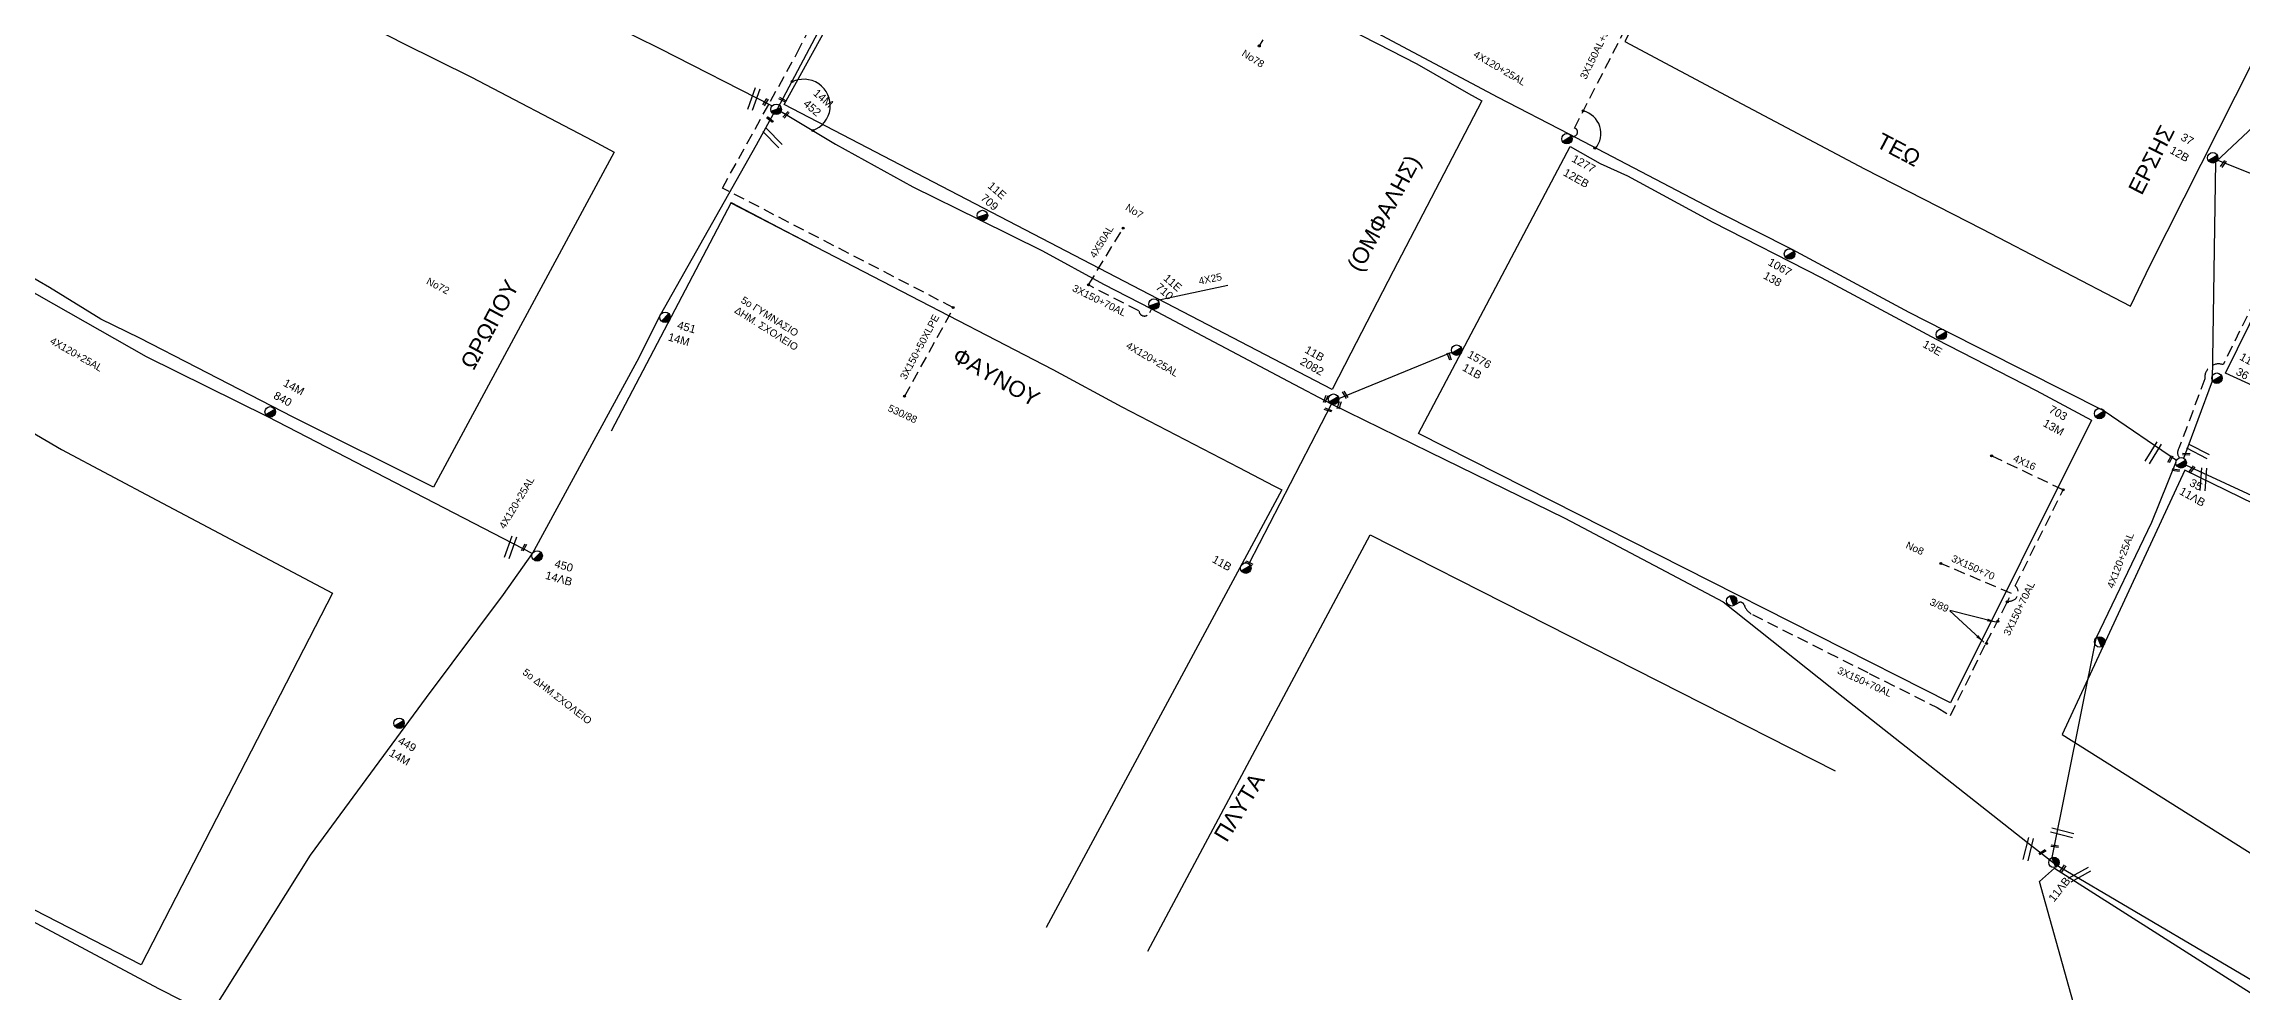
# Model space of a CAD drawing. Header units: millimetres. Extents: x 2662 to 4998, y 438 to 1235.
# Drawn here: x 4031 to 4279.3, y 915 to 1022 of the extents above; entities that cross this region are included whole.
import ezdxf

# ---------------------------------------------------------------- set-up
doc = ezdxf.new("R2010")
doc.units = ezdxf.units.MM
doc.linetypes.add('DASHED', pattern=[19.05, 12.7, -6.35])
for name, color, linetype in [('Άγνωστα', 7, 'Continuous'), ('Εναέρια παροχή ΧΤ 4x16', 7, 'SYN_LINE'), ('Επιγραφές - Σχήματα', 7, 'Continuous'), ('Καλώδια ΧΤ   3x150+50CU', 7, 'DASHED'), ('Καλώδια ΧΤ   3x150+70 XLPE', 7, 'DASHED'), ('Καλώδια ΧΤ   3x150+70AL', 7, 'DASHED'), ('Καλώδια ΧΤ   3x150AL+50CU', 7, 'DASHED'), ('Μηχανική τομή', 7, 'Continuous'), ('Στύλος ΦΜ', 7, 'Continuous'), ('Στύλος ΦΜ @ 1', 7, 'Continuous'), ('Συνδέσεις', 7, 'Continuous'), ('Συνεστραμμένα ΧΤ   3x70+54.6+25 AL', 7, 'SYN_LINE'), ('Συνεστραμμενα ΧΤ  4Χ120+25 Al', 7, 'Continuous'), ('Τομή', 7, 'Continuous'), ('Υπογεια καλωδια Παροχων ΧΤ 4Χ50', 7, 'DASHED'), ('Υπόβαθρο ΔΕΗ', 7, 'Continuous'), ('Υπόγεια καλώδια Παροχών ΧΤ   4x16CU', 7, 'DASHED'), ('Υπόγεια καλώδια Παροχών ΧΤ   4x25', 7, 'DASHED'), ('Υπόγειο καλώδιο Μέσης Τάσης 20KV', 7, 'Continuous')]:
    doc.layers.add(name, color=color, linetype=linetype)
doc.styles.add('arial', font='ARIAL.TTF')
doc.styles.get("Standard").update_dxf_attribs({"font": 'ARIAL.TTF'})
doc.linetypes.add('SYN_LINE', pattern='A,0.5,-0.0001,["/\\/\\/\\/",Standard,S=0.1,R=0,X=0,Y=-0.05],-0.25', length=0.7501)
doc.dimstyles.new('ISO-25', dxfattribs={"dimtxt": 2.5, "dimasz": 2.5, "dimexe": 1.25, "dimexo": 0.625, "dimtad": 1, "dimtxsty": 'Standard', "dimcen": 2.5, "dimadec": 0, "dimazin": 0, "dimtfac": 1, "dimtmove": 0, "dimatfit": 3, "dimfxl": 1, "dimarcsym": 0})

# ---------------------------------------------------------------- blocks, each defined once
blk = doc.blocks.new('ΤΟΜΗ')
at = {"layer": 'Τομή', "ltscale": 40}
for p, q in [((-5.7, 0), (5.7, 0)), ((5.7, -2.3), (-5.7, -2.3))]:
    blk.add_line(p, q, dxfattribs=at)
blk = doc.blocks.new('ΜΗΧΑΝΙΚΗ ΤΟΜΗ')
at = {"layer": 'Μηχανική τομή', "ltscale": 40}
for p, q in [((-1.9, 0.8), (1.9, 0.8)), ((1.9, 0), (-1.9, 0))]:
    blk.add_line(p, q, dxfattribs=at)
blk = doc.blocks.new('ΥΠΑΡΧΩΝ ΤΣΙΜΕΝΤΕΝΙΟΣ ΣΤΥΛΟΣ')
at = {"layer": 'Στύλος ΦΜ'}
blk.add_hatch(color=7, dxfattribs=at).paths.add_polyline_path([(-1.3, -2.3, 0.574793), (2.6, 0, 0.268822), (1.3, 2.3)])
at = {"layer": 'Στύλος ΦΜ', "color": 7}
blk.add_line((-1.3, -2.3), (1.3, 2.3), dxfattribs=at)
blk.add_circle((0, 0), 2.62, dxfattribs=at)
at = {"layer": 'Στύλος ΦΜ', "flags": 4}
for tag, p in [('ΑΡΙΘΜΟΣ', (-4.7, 8.1)), ('ΤΥΠΟΣ', (-4.9, 3))]:
    blk.add_attdef(tag, p, '', height=4, dxfattribs=at)
blk = doc.blocks.new('_ΣΥΝΔΕΣΗ')
at = {"layer": 'Συνδέσεις', "linetype": 'SYN_LINE', "ltscale": 40}
blk.add_hatch(color=256, dxfattribs=at).paths.add_polyline_path([(0.5, 0, 1), (-0.5, 0, 1)])
at = {"layer": 'Συνδέσεις'}
blk.add_circle((0, 0), 0.5, dxfattribs=at)

msp = doc.modelspace()

# ---------------------------------------------------------------- linework, layer by layer
at = {"layer": 'Άγνωστα', "color": 62, "linetype": 'SYN_LINE', "ltscale": 10}
msp.add_lwpolyline([(3979, 1021.68), (3993.15, 1013.89), (4000.59, 1010.05), (4010.89, 1004.58), (4023.26, 997.63), (4042.61, 986.68), (4056.32, 979.91), (4086.25, 964.42)], dxfattribs=at)
at = {"layer": 'Άγνωστα', "color": 27, "linetype": 'SYN_LINE', "ltscale": 10}
msp.add_lwpolyline([(4286.07, 1005.11), (4276.62, 1008.85)], dxfattribs=at)
at = {"layer": 'Άγνωστα', "color": 7}
for centre, radius, start, end in [((4116.91, 1015.03), 2.98, 289.7505, 118.8866), ((4204.36, 1011.89), 2.61, 319.4097, 76.1793)]:
    msp.add_arc(centre, radius, start, end, dxfattribs=at)
at = {"layer": 'Καλώδια ΧΤ   3x150+50CU', "color": 85, "ltscale": 0.1}
msp.add_lwpolyline([(4203.83, 1011.49), (4204.13, 1011.67, 0.684733), (4203.98, 1012.48), (4210.68, 1025.54, -1.011915), (4211.4, 1028.16)], format="xyb", dxfattribs=at)
at = {"layer": 'Καλώδια ΧΤ   3x150+70AL', "color": 173, "linetype": 'DASHED', "ltscale": 0.1}
msp.add_lwpolyline([(4337.11, 994.24), (4338.23, 996.44), (4293.62, 1018.94), (4287.34, 1006.19, 0.931326), (4285.88, 1003.22), (4277.28, 985.77, 0.535092), (4275.2, 984.15), (4272.29, 976.31, 0.353358), (4272.35, 975.23)], format="xyb", dxfattribs=at)
at = {"layer": 'Καλώδια ΧΤ   3x150+70AL', "color": 62, "ltscale": 0.1}
for points in [[(4156.2, 992.08), (4155.95, 991.6, -0.755176), (4154.77, 991.83), (4149.07, 994.77)], [(4252.93, 959.07, 0.78331), (4253.79, 960.77), (4259.2, 971.62)], [(4222.21, 958.71), (4222.5, 958.86, -0.463126), (4223.18, 958.58, 0.201555), (4224.08, 957.53), (4237.29, 950.88), (4244.98, 947.01), (4246.47, 946.13), (4250.51, 954.34), (4252.58, 958.33), (4253.35, 959.89)]]:
    msp.add_lwpolyline(points, format="xyb", dxfattribs=at)
msp.add_lwpolyline([(4253.35, 959.89), (4245.39, 963.3)], dxfattribs=at)
at = {"layer": 'Καλώδια ΧΤ   3x150AL+50CU', "color": 30, "linetype": 'DASHED', "ltscale": 0.1}
msp.add_lwpolyline([(4128.29, 982.18), (4133.83, 992.19)], dxfattribs=at)
at = {"layer": 'Συνεστραμμένα ΧΤ   3x70+54.6+25 AL', "color": 85, "linetype": 'SYN_LINE', "ltscale": 10}
msp.add_lwpolyline([(4001.89, 842.97), (4014.55, 851.32), (4017.57, 856.87), (4023.08, 866.74), (4025.54, 871.8), (4030.15, 880.3), (4036.25, 891.54), (4038.2, 894.35), (4046.28, 907.12), (4049.82, 912.25), (4061.15, 930.32), (4074.26, 948.17), (4082.98, 959.78), (4086.25, 964.42), (4098.06, 986.17), (4100.7, 991.38), (4111.55, 1010.6), (4113.48, 1014.09)], dxfattribs=at)
at = {"layer": 'Συνεστραμμένα ΧΤ   3x70+54.6+25 AL', "color": 1, "linetype": 'SYN_LINE', "ltscale": 10}
msp.add_lwpolyline([(4049.31, 912.55), (4049.31, 912.55), (4044.02, 915.24), (4030.29, 922.57), (4024.92, 925.31), (4013.73, 931.18), (4002.41, 936.77), (4001.15, 937.55), (3974.58, 951.11)], dxfattribs=at)
at = {"layer": 'Συνεστραμμενα ΧΤ  4Χ120+25 Al', "color": 27, "linetype": 'SYN_LINE', "ltscale": 10}
for points in [[(4005.3, 1072.07), (4017.31, 1065.1), (4027.98, 1058.84), (4034.82, 1054.82), (4037.1, 1053.32), (4049, 1047.26), (4058.23, 1042.65), (4070.34, 1036.01), (4071.72, 1035.46), (4086.9, 1028.29), (4100.65, 1021.48), (4113.32, 1014.99)], [(4272.82, 975.18), (4276.07, 983.92), (4276.46, 1008.67), (4299.04, 1029.94)]]:
    msp.add_lwpolyline(points, dxfattribs=at)
at = {"layer": 'Συνεστραμμενα ΧΤ  4Χ120+25 Al', "color": 62, "linetype": 'SYN_LINE', "ltscale": 10}
for points in [[(4131.82, 1048.09), (4122.41, 1030.73), (4113.88, 1014.64)], [(4113.88, 1014.64), (4120.5, 1010.68), (4129.21, 1005.87), (4136.71, 1002.16), (4143.86, 998.63), (4150.76, 994.85), (4156.2, 992.08), (4171.62, 983.88), (4176.49, 981.34), (4187.55, 975.92), (4202.9, 968.41), (4213.66, 962.72), (4220.77, 958.95), (4234.36, 948.19), (4255.17, 931.77), (4258.21, 929.4)], [(4177.35, 981.93), (4190.12, 987.17)], [(4176.52, 981.32), (4167.17, 963.24)]]:
    msp.add_lwpolyline(points, dxfattribs=at)
at = {"layer": 'Συνεστραμμενα ΧΤ  4Χ120+25 Al', "color": 85, "linetype": 'SYN_LINE', "ltscale": 10}
msp.add_lwpolyline([(4132.64, 1048.51), (4147.88, 1041.33), (4163.61, 1033.04), (4182.78, 1022.67), (4195.31, 1016), (4203.36, 1011.83), (4203.36, 1011.83), (4220.39, 1002.91), (4228.54, 998.8), (4241.77, 991.71), (4245.83, 989.62), (4263.83, 980.54), (4263.83, 980.54), (4263.83, 980.54), (4272.02, 974.96)], dxfattribs=at)
at = {"layer": 'Συνεστραμμενα ΧΤ  4Χ120+25 Al', "color": 173, "linetype": 'SYN_LINE', "ltscale": 10}
msp.add_lwpolyline([(4271.95, 974.75), (4269.17, 967.94), (4262.9, 954.82), (4257.94, 930.07)], dxfattribs=at)
at = {"layer": 'Συνεστραμμενα ΧΤ  4Χ120+25 Al', "color": 30, "linetype": 'SYN_LINE', "ltscale": 10}
msp.add_lwpolyline([(4370.37, 940.64), (4342.74, 946.91), (4320.42, 952.71), (4295.46, 964.04), (4273.06, 974.41)], dxfattribs=at)
at = {"layer": 'Συνεστραμμενα ΧΤ  4Χ120+25 Al', "color": 6, "linetype": 'SYN_LINE', "ltscale": 10}
msp.add_lwpolyline([(4344.85, 888.35), (4314.09, 895.12), (4285.46, 913.26), (4258.24, 929.34)], dxfattribs=at)
at = {"layer": 'Υπογεια καλωδια Παροχων ΧΤ 4Χ50', "color": 85, "linetype": 'DASHED', "ltscale": 0.1}
msp.add_lwpolyline([(4172.47, 1029.14), (4168.37, 1021.77)], dxfattribs=at)
at = {"layer": 'Υπογεια καλωδια Παροχων ΧΤ 4Χ50', "color": 62, "linetype": 'DASHED', "ltscale": 0.1}
msp.add_lwpolyline([(4149.07, 994.77), (4152.97, 1001.16)], dxfattribs=at)
at = {"layer": 'Υπόβαθρο ΔΕΗ'}
for points in [[(4000.74, 1059.99), (4040.7, 1038.08), (4036.91, 1040.02), (4040.7, 1038.08), (4053.91, 1031.21), (4071.6, 1022.09), (4071.6, 1022.09), (4079.37, 1018.26), (4093.01, 1011.09), (4095.49, 1009.78), (4075.06, 971.91), (4059.2, 979.83), (4048.31, 985.44), (4041.87, 988.75), (4037.48, 990.9), (4031.65, 994.49), (4024.63, 998.56)], [(4209.67, 1022.26), (4222.26, 1015.58), (4236.76, 1007.89), (4250.03, 1001.11), (4266.8, 992.39), (4269.02, 997.01), (4282.53, 1023.69), (4226.58, 1055.21), (4209.67, 1022.26)], [(4132.36, 1047.87), (4155.1, 1035.94), (4161.83, 1032.43), (4165.33, 1030.52), (4169.85, 1028.11), (4176.06, 1024.93), (4181.7, 1022.04), (4186.17, 1019.75), (4192.02, 1016.42), (4193.51, 1015.58), (4183.51, 996.32), (4178.7, 987.06), (4176.61, 982.97), (4114.7, 1015.17), (4114.7, 1015.17), (4114.7, 1015.17), (4114.7, 1015.17), (4114.7, 1015.17), (4114.7, 1015.17), (4114.7, 1015.17), (4119.28, 1023.5), (4124.27, 1032.78), (4128.37, 1040.42), (4132.36, 1047.87)], [(4358.52, 985.37), (4341.82, 955.44), (4277.54, 984.79), (4277.54, 984.79), (4277.54, 984.79), (4293.88, 1017.96), (4358.51, 985.37), (4358.52, 985.37), (4358.51, 985.37), (4358.51, 985.37), (4358.51, 985.37)], [(3972.65, 1009.47), (3983.45, 1003.49), (3995.52, 997.18), (4009.35, 989.42), (4018.5, 984.67), (4033.04, 976.18), (4043.79, 970.44), (4063.64, 959.95), (4063.64, 959.95), (4063.64, 959.95), (4042.02, 917.95), (3948.05, 966.23), (3972.65, 1009.47), (3972.65, 1009.47), (3972.65, 1009.47)], [(4203.49, 1010.41), (4206.87, 1008.49), (4209.96, 1007.1), (4219.6, 1001.85), (4231.86, 995.6), (4244.85, 988.63), (4256.15, 982.86), (4262.41, 979.5), (4246.47, 947.54), (4186.36, 977.98), (4203.49, 1010.41)], [(4108.7, 1004.1), (4095.12, 978.23)], [(4108.7, 1004.1), (4117.88, 999.28), (4117.88, 999.28), (4117.88, 999.28), (4108.67, 1004.06), (4145.03, 985.2), (4152.84, 980.99), (4166.05, 974.16), (4170.02, 972.07), (4170.92, 971.6), (4144.29, 922.17), (4144.29, 922.17), (4144.29, 922.17)], [(4259.08, 943.98), (4318.68, 906.47), (4335.79, 943.2), (4272.94, 973.85), (4259.08, 943.98)], [(4155.79, 919.49), (4155.79, 919.49), (4155.79, 919.49), (4180.9, 966.54), (4233.44, 939.85)]]:
    msp.add_lwpolyline(points, dxfattribs=at)
msp.add_lwpolyline([(4312.59, 894.32), (4302.08, 871.47), (4266.72, 890.82), (4256.52, 927.38), (4258.21, 928.87)], close=True, dxfattribs=at)
at = {"layer": 'Υπόγεια καλώδια Παροχών ΧΤ   4x16CU', "color": 62, "linetype": 'DASHED', "ltscale": 0.1}
msp.add_lwpolyline([(4259.2, 971.62), (4251.12, 975.44)], dxfattribs=at)
at = {"layer": 'Υπόγεια καλώδια Παροχών ΧΤ   4x25', "color": 62, "linetype": 'SYN_LINE', "ltscale": 10}
msp.add_lwpolyline([(4156.85, 993.05), (4164.82, 994.73)], dxfattribs=at)
at = {"layer": 'Υπόγειο καλώδιο Μέσης Τάσης 20KV', "color": 30, "linetype": 'DASHED', "ltscale": 0.1}
msp.add_lwpolyline([(4133.83, 992.19), (4107.71, 1005.72), (4107.71, 1005.72), (4107.71, 1005.72), (4113.14, 1015.54), (4116.15, 1020.98), (4119.3, 1027.22), (4122.96, 1034.23), (4125.78, 1039.77), (4127.83, 1043.77), (4129.75, 1047.55), (4131.25, 1050.37, -0.254289), (4133.35, 1050.34, 0.621751)], format="xyb", dxfattribs=at)

# ---------------------------------------------------------------- block references
at = {"layer": 'Μηχανική τομή'}
for p, xscale, yscale, zscale, rotation in [((4112.51, 1015.48), 0.2259914949150552, 0.2259914949150552, 0.2259914949150552, 238.0632451072191), ((4114.46, 1015.62), 0.2259914949150552, 0.2259914949150552, 0.2259914949150552, 332.6800416187847), ((4113.04, 1013.38), 0.2259914949150552, 0.2259914949150552, 0.2259914949150552, 321.4549511869955), ((4114.83, 1014.05), 0.2259914949150552, 0.2259914949150552, 0.2259914949150552, 227.7127636123481), ((4277.23, 1008.5), 0.2259914949150552, 0.2259914949150552, 0.2259914949150552, 234.0947237511331), ((4189.75, 986.67), 0.2259914949150552, 0.2259914949150552, 0.2259914949150552, 288.3637675137139), ((4175.78, 981.92), 0.2259914949150552, 0.2259914949150552, 0.2259914949150552, 248.5893753220531), ((4176.11, 980.56), 0.2259914949150552, 0.2259914949150552, 0.2259914949150552, 340.3969390339446), ((4177.31, 981.21), 0.2259914949150552, 0.2259914949150552, 0.2259914949150552, 251.0097848915889), ((4177.99, 982.32), 0.2259914949150552, 0.2259914949150552, 0.2259914949150552, 302.2868218759486), ((4273.1, 975.56), 0.2259914949150552, 0.2259914949150552, 0.2259914949150552, 357.9559784634801), ((4271.23, 975.13), 0.2259914949150552, 0.2259914949150552, 0.2259914949150552, 242.4948582239973), ((4271.94, 973.94), 0.2259914949150548, 0.2259914949150548, 0.2259914949150548, 173.0531616313642), ((4273.83, 973.87), 0.2259914949150552, 0.2259914949150552, 0.2259914949150552, 52.89131356739019), ((4085.37, 965.06), 0.2259914949150552, 0.2259914949150552, 0.2259914949150552, 60.07935145815397), ((4167.17, 963.24), 0.2259914949150552, 0.2259914949150552, 0.2259914949150552, 332.3295349199935), ((4258.26, 931.44), 0.2259914949150552, 0.2259914949150552, 0.2259914949150552, 172.3254585092754), ((4256.81, 930.75), 0.2259914949150552, 0.2259914949150552, 0.2259914949150552, 211.9164793190017), ((4259.25, 928.78), 0.2259914949150552, 0.2259914949150552, 0.2259914949150552, 56.07497975947436)]:
    msp.add_blockref('ΜΗΧΑΝΙΚΗ ΤΟΜΗ', p, dxfattribs=dict(at, xscale=xscale, yscale=yscale, zscale=zscale, rotation=rotation))
at = {"layer": 'Στύλος ΦΜ @ 1', "ltscale": 40}
ref = msp.add_blockref('ΥΠΑΡΧΩΝ ΤΣΙΜΕΝΤΕΝΙΟΣ ΣΤΥΛΟΣ', (4113.77, 1014.61), dxfattribs=dict(at, xscale=0.2259914949150554, yscale=0.2259914949150554, zscale=0.2259914949150554, rotation=319.1566612122779))
ref.add_attrib('ΤΥΠΟΣ', '452', (4116.76, 1015.12), dxfattribs={"layer": 'Στύλος ΦΜ', "height": 0.904, "rotation": 319.1567, "flags": 4})
ref.add_attrib('ΑΡΙΘΜΟΣ', '14M', (4117.88, 1016.32), dxfattribs={"layer": 'Στύλος ΦΜ', "height": 0.904, "rotation": 319.1567, "flags": 4})
ref = msp.add_blockref('ΥΠΑΡΧΩΝ ΤΣΙΜΕΝΤΕΝΙΟΣ ΣΤΥΛΟΣ', (4203.13, 1011.29), dxfattribs=dict(at, xscale=0.2259914949150554, yscale=0.2259914949150554, zscale=0.2259914949150554, rotation=330.6463124681125))
ref.add_attrib('ΤΥΠΟΣ', '12EB', (4202.62, 1007.2), dxfattribs={"layer": 'Στύλος ΦΜ', "height": 0.904, "rotation": 330.6463, "flags": 4})
ref.add_attrib('ΑΡΙΘΜΟΣ', '1277', (4203.58, 1008.77), dxfattribs={"layer": 'Στύλος ΦΜ', "height": 0.904, "rotation": 330.6463, "flags": 4})
ref = msp.add_blockref('ΥΠΑΡΧΩΝ ΤΣΙΜΕΝΤΕΝΙΟΣ ΣΤΥΛΟΣ', (4276.1, 1009.14), dxfattribs=dict(at, xscale=0.2259914949150554, yscale=0.2259914949150554, zscale=0.2259914949150554, rotation=330.6463124681125))
ref.add_attrib('ΤΥΠΟΣ', '12B', (4271.16, 1009.72), dxfattribs={"layer": 'Στύλος ΦΜ', "height": 0.904, "rotation": 330.6463, "flags": 4})
ref.add_attrib('ΑΡΙΘΜΟΣ', '37', (4272.4, 1011.2), dxfattribs={"layer": 'Στύλος ΦΜ', "height": 0.904, "rotation": 330.6463, "flags": 4})
ref = msp.add_blockref('ΥΠΑΡΧΩΝ ΤΣΙΜΕΝΤΕΝΙΟΣ ΣΤΥΛΟΣ', (4137.09, 1002.61), dxfattribs=dict(at, xscale=0.2259914949150554, yscale=0.2259914949150554, zscale=0.2259914949150554, rotation=319.1566612122779))
ref.add_attrib('ΤΥΠΟΣ', '709', (4136.8, 1004.47), dxfattribs={"layer": 'Στύλος ΦΜ', "height": 0.904, "rotation": 319.1567, "flags": 4})
ref.add_attrib('ΑΡΙΘΜΟΣ', '11E', (4137.6, 1005.84), dxfattribs={"layer": 'Στύλος ΦΜ', "height": 0.904, "rotation": 319.1567, "flags": 4})
ref = msp.add_blockref('ΥΠΑΡΧΩΝ ΤΣΙΜΕΝΤΕΝΙΟΣ ΣΤΥΛΟΣ', (4228.28, 998.27), dxfattribs=dict(at, xscale=0.2259914949150554, yscale=0.2259914949150554, zscale=0.2259914949150554, rotation=330.6463124681125))
ref.add_attrib('ΤΥΠΟΣ', '138', (4225.23, 995.56), dxfattribs={"layer": 'Στύλος ΦΜ', "height": 0.904, "rotation": 330.6463, "flags": 4})
ref.add_attrib('ΑΡΙΘΜΟΣ', '1067', (4225.75, 997.08), dxfattribs={"layer": 'Στύλος ΦΜ', "height": 0.904, "rotation": 330.6463, "flags": 4})
ref = msp.add_blockref('ΥΠΑΡΧΩΝ ΤΣΙΜΕΝΤΕΝΙΟΣ ΣΤΥΛΟΣ', (4156.47, 992.6), dxfattribs=dict(at, xscale=0.2259914949150554, yscale=0.2259914949150554, zscale=0.2259914949150554, rotation=319.1566612122779))
ref.add_attrib('ΤΥΠΟΣ', '710', (4156.57, 994.38), dxfattribs={"layer": 'Στύλος ΦΜ', "height": 0.904, "rotation": 319.1567, "flags": 4})
ref.add_attrib('ΑΡΙΘΜΟΣ', '11E', (4157.45, 995.41), dxfattribs={"layer": 'Στύλος ΦΜ', "height": 0.904, "rotation": 319.1567, "flags": 4})
ref = msp.add_blockref('ΥΠΑΡΧΩΝ ΤΣΙΜΕΝΤΕΝΙΟΣ ΣΤΥΛΟΣ', (4101.23, 991.11), dxfattribs=dict(at, xscale=0.2259914949150554, yscale=0.2259914949150554, zscale=0.2259914949150554, rotation=344.3044339155387))
ref.add_attrib('ΤΥΠΟΣ', '451', (4102.53, 989.85), dxfattribs={"layer": 'Στύλος ΦΜ', "height": 0.904, "rotation": 344.3044, "flags": 4})
ref.add_attrib('ΑΡΙΘΜΟΣ', '14M', (4101.48, 988.51), dxfattribs={"layer": 'Στύλος ΦΜ', "height": 0.904, "rotation": 344.3044, "flags": 4})
ref = msp.add_blockref('ΥΠΑΡΧΩΝ ΤΣΙΜΕΝΤΕΝΙΟΣ ΣΤΥΛΟΣ', (4190.67, 987.4), dxfattribs=dict(at, xscale=0.2259914949150554, yscale=0.2259914949150554, zscale=0.2259914949150554, rotation=330.6463124681125))
ref.add_attrib('ΤΥΠΟΣ', '1576', (4191.8, 986.65), dxfattribs={"layer": 'Στύλος ΦΜ', "height": 0.904, "rotation": 330.6463, "flags": 4})
ref.add_attrib('ΑΡΙΘΜΟΣ', '11B', (4191.22, 985.17), dxfattribs={"layer": 'Στύλος ΦΜ', "height": 0.904, "rotation": 330.6463, "flags": 4})
ref = msp.add_blockref('ΥΠΑΡΧΩΝ ΤΣΙΜΕΝΤΕΝΙΟΣ ΣΤΥΛΟΣ', (4245.44, 989.18), dxfattribs=dict(at, xscale=0.2259914949150554, yscale=0.2259914949150554, zscale=0.2259914949150554, rotation=330.6463124681125))
ref.add_attrib('ΑΡΙΘΜΟΣ', '13E', (4243.24, 987.81), dxfattribs={"layer": 'Στύλος ΦΜ', "height": 0.904, "rotation": 330.6463, "flags": 4})
ref = msp.add_blockref('ΥΠΑΡΧΩΝ ΤΣΙΜΕΝΤΕΝΙΟΣ ΣΤΥΛΟΣ', (4176.76, 981.86), dxfattribs=dict(at, xscale=0.2259914949150554, yscale=0.2259914949150554, zscale=0.2259914949150554, rotation=330.6463124681125))
ref.add_attrib('ΤΥΠΟΣ', '2082', (4172.88, 985.86), dxfattribs={"layer": 'Στύλος ΦΜ', "height": 0.904, "rotation": 330.6463, "flags": 4})
ref.add_attrib('ΑΡΙΘΜΟΣ', '11B', (4173.42, 987.18), dxfattribs={"layer": 'Στύλος ΦΜ', "height": 0.904, "rotation": 330.6463, "flags": 4})
ref = msp.add_blockref('ΥΠΑΡΧΩΝ ΤΣΙΜΕΝΤΕΝΙΟΣ ΣΤΥΛΟΣ', (4276.58, 984.23), dxfattribs=dict(at, xscale=0.2259914949150554, yscale=0.2259914949150554, zscale=0.2259914949150554, rotation=330.6463124681125))
ref.add_attrib('ΤΥΠΟΣ', '36', (4278.63, 984.7), dxfattribs={"layer": 'Στύλος ΦΜ', "height": 0.904, "rotation": 330.6463, "flags": 4})
ref.add_attrib('ΑΡΙΘΜΟΣ', '11Μ', (4279.05, 986.38), dxfattribs={"layer": 'Στύλος ΦΜ', "height": 0.904, "rotation": 330.6463, "flags": 4})
ref = msp.add_blockref('ΥΠΑΡΧΩΝ ΤΣΙΜΕΝΤΕΝΙΟΣ ΣΤΥΛΟΣ', (4056.61, 980.43), dxfattribs=dict(at, xscale=0.2259914949150554, yscale=0.2259914949150554, zscale=0.2259914949150554, rotation=331.3512932549152))
ref.add_attrib('ΤΥΠΟΣ', '840', (4056.89, 982), dxfattribs={"layer": 'Στύλος ΦΜ', "height": 0.904, "rotation": 331.3513, "flags": 4})
ref.add_attrib('ΑΡΙΘΜΟΣ', '14M', (4057.99, 983.42), dxfattribs={"layer": 'Στύλος ΦΜ', "height": 0.904, "rotation": 331.3513, "flags": 4})
ref = msp.add_blockref('ΥΠΑΡΧΩΝ ΤΣΙΜΕΝΤΕΝΙΟΣ ΣΤΥΛΟΣ', (4263.32, 980.23), dxfattribs=dict(at, xscale=0.2259914949150554, yscale=0.2259914949150554, zscale=0.2259914949150554, rotation=330.6463124681125))
ref.add_attrib('ΤΥΠΟΣ', '13Μ', (4256.83, 978.88), dxfattribs={"layer": 'Στύλος ΦΜ', "height": 0.904, "rotation": 330.6463, "flags": 4})
ref.add_attrib('ΑΡΙΘΜΟΣ', '703', (4257.5, 980.43), dxfattribs={"layer": 'Στύλος ΦΜ', "height": 0.904, "rotation": 330.6463, "flags": 4})
ref = msp.add_blockref('ΥΠΑΡΧΩΝ ΤΣΙΜΕΝΤΕΝΙΟΣ ΣΤΥΛΟΣ', (4272.53, 974.67), dxfattribs=dict(at, xscale=0.2259914949150554, yscale=0.2259914949150554, zscale=0.2259914949150554, rotation=330.6463124681125))
ref.add_attrib('ΤΥΠΟΣ', '11ΛB', (4272.24, 971.19), dxfattribs={"layer": 'Στύλος ΦΜ', "height": 0.904, "rotation": 330.6463, "flags": 4})
ref.add_attrib('ΑΡΙΘΜΟΣ', '35', (4273.38, 972.15), dxfattribs={"layer": 'Στύλος ΦΜ', "height": 0.904, "rotation": 330.6463, "flags": 4})
ref = msp.add_blockref('ΥΠΑΡΧΩΝ ΤΣΙΜΕΝΤΕΝΙΟΣ ΣΤΥΛΟΣ', (4086.77, 964.15), dxfattribs=dict(at, xscale=0.2259914949150554, yscale=0.2259914949150554, zscale=0.2259914949150554, rotation=344.3044339155387))
ref.add_attrib('ΤΥΠΟΣ', '450', (4088.65, 962.89), dxfattribs={"layer": 'Στύλος ΦΜ', "height": 0.904, "rotation": 344.3044, "flags": 4})
ref.add_attrib('ΑΡΙΘΜΟΣ', '14ΛΒ', (4087.62, 961.58), dxfattribs={"layer": 'Στύλος ΦΜ', "height": 0.904, "rotation": 344.3044, "flags": 4})
ref = msp.add_blockref('ΥΠΑΡΧΩΝ ΤΣΙΜΕΝΤΕΝΙΟΣ ΣΤΥΛΟΣ', (4166.84, 962.77), dxfattribs=dict(at, xscale=0.2259914949150554, yscale=0.2259914949150554, zscale=0.2259914949150554, rotation=330.6463124681125))
ref.add_attrib('ΑΡΙΘΜΟΣ', '11B', (4162.95, 963.5), dxfattribs={"layer": 'Στύλος ΦΜ', "height": 0.904, "rotation": 330.6463, "flags": 4})
at = {"layer": 'Στύλος ΦΜ @ 1', "ltscale": 40, "xscale": 0.2259914949150554, "yscale": 0.2259914949150554, "zscale": 0.2259914949150554, "rotation": 51.76851170533031}
for p in [(4221.75, 959.08), (4263.32, 954.43)]:
    msp.add_blockref('ΥΠΑΡΧΩΝ ΤΣΙΜΕΝΤΕΝΙΟΣ ΣΤΥΛΟΣ', p, dxfattribs=at)
at = {"layer": 'Στύλος ΦΜ @ 1', "ltscale": 40}
ref = msp.add_blockref('ΥΠΑΡΧΩΝ ΤΣΙΜΕΝΤΕΝΙΟΣ ΣΤΥΛΟΣ', (4071.17, 945.24), dxfattribs=dict(at, xscale=0.2259914949150554, yscale=0.2259914949150554, zscale=0.2259914949150554, rotation=330.1380714482834))
ref.add_attrib('ΤΥΠΟΣ', '449', (4070.95, 943.01), dxfattribs={"layer": 'Στύλος ΦΜ', "height": 0.904, "rotation": 330.1381, "flags": 4})
ref.add_attrib('ΑΡΙΘΜΟΣ', '14Μ', (4069.95, 941.63), dxfattribs={"layer": 'Στύλος ΦΜ', "height": 0.904, "rotation": 330.1381, "flags": 4})
ref = msp.add_blockref('ΥΠΑΡΧΩΝ ΤΣΙΜΕΝΤΕΝΙΟΣ ΣΤΥΛΟΣ', (4258.16, 929.52), dxfattribs=dict(at, xscale=0.2259914949150554, yscale=0.2259914949150554, zscale=0.2259914949150554, rotation=51.76851170533031))
ref.add_attrib('ΤΥΠΟΣ', '11ΛΒ', (4258.17, 924.98), dxfattribs={"layer": 'Στύλος ΦΜ', "height": 0.904, "rotation": 51.7685, "flags": 4})
at = {"layer": 'Συνδέσεις', "xscale": 0.2259914949150555, "yscale": 0.2259914949150555, "zscale": 0.2259914949150555}
for p in [(4168.37, 1021.77), (4115.59, 1017.77), (4204.97, 1014.43), (4117.93, 1012.22), (4206.29, 1010.24), (4152.99, 1001.19), (4149.07, 994.78), (4133.79, 992.21), (4128.29, 982.19), (4251.12, 975.45), (4259.2, 971.62), (4245.39, 963.3), (4252.89, 958.96), (4251.81, 956.76), (4250.55, 954.27)]:
    msp.add_blockref('_ΣΥΝΔΕΣΗ', p, dxfattribs=at)
at = {"layer": 'Τομή'}
for p, xscale, yscale, zscale, rotation in [((4111.02, 1015.86), 0.225991494915055, 0.225991494915055, 0.225991494915055, 70.61850772610008), ((4113.56, 1011.55), 0.225991494915055, 0.225991494915055, 0.225991494915055, 314.5324425500895), ((4269.15, 975.94), 0.2259914949150551, 0.2259914949150551, 0.2259914949150551, 58.33667715572163), ((4274.55, 976.19), 0.2259914949150551, 0.2259914949150551, 0.2259914949150551, 332.6683838403951), ((4274.78, 972.83), 0.2259914949150551, 0.2259914949150551, 0.2259914949150551, 86.3325228689308), ((4083.52, 965.22), 0.225991494915055, 0.225991494915055, 0.225991494915055, 70.61850772610008), ((4255.51, 930.96), 0.225991494915055, 0.225991494915055, 0.225991494915055, 256.1545052717045), ((4259.16, 933.11), 0.2259914949150551, 0.2259914949150551, 0.2259914949150551, 345.3790897823239), ((4261.18, 927.91), 0.2259914949150551, 0.2259914949150551, 0.2259914949150551, 209.0098144632619)]:
    msp.add_blockref('ΤΟΜΗ', p, dxfattribs=dict(at, xscale=xscale, yscale=yscale, zscale=zscale, rotation=rotation))

# ---------------------------------------------------------------- texts
at = {"ltscale": 40, "char_height": 1.808, "width": 19.1112, "attachment_point": 1, "style": 'arial'}
for s, insert, rotation in [('TEΩ', (4238.77, 1012.04), 332.2796), ('ΕΡΣΗΣ', (4266.47, 1005.63), 62.9356)]:
    msp.add_mtext(s, dxfattribs=dict(at, insert=insert, rotation=rotation))
at = {"layer": 'Άγνωστα', "ltscale": 40, "attachment_point": 1, "style": 'arial'}
for s, insert, char_height, width, rotation in [('\\pt8.1357;Νο78', (4166.74, 1021.41), 0.8136, 62.5458, 327.7322), ('4X120+25AL', (4192.89, 1021.3), 0.814, 62.5458, 329.6165), ('Νο7', (4153.59, 1004), 0.814, 62.5458, 328.0164), ('\\pt8.1357;4X50AL', (4149.14, 998.15), 0.8136, 62.5458, 58.4711), ('Νο72', (4074.55, 995.65), 0.814, 62.5458, 332.4997), ('3X150+50XLPE', (4127.72, 984.37), 0.8136, 62.5458, 62.0635), ('4X120+25AL', (4032.04, 988.92), 0.814, 62.5458, 330.2904), ('4X120+25AL', (4153.64, 988.4), 0.814, 62.5458, 329.6165), ('530/88', (4126.66, 981.3), 0.814, 62.5458, 335.2477), ('4X120+25AL', (4082.4, 967.54), 0.814, 62.5458, 59.0368), ('Νο8', (4241.67, 965.82), 0.814, 62.5458, 335.4926), ('4X120+25AL', (4264.11, 960.7), 0.814, 6.0474, 69.1655), ('3/89', (4244.37, 959.41), 0.814, 62.5458, 335.4926)]:
    msp.add_mtext(s, dxfattribs=dict(at, insert=insert, char_height=char_height, width=width, rotation=rotation))
at = {"layer": 'Εναέρια παροχή ΧΤ 4x16', "ltscale": 40, "insert": (4253.8, 975.64), "char_height": 0.814, "width": 62.5458, "attachment_point": 1, "rotation": 335.4926, "style": 'arial'}
msp.add_mtext('4X16', dxfattribs=at)
at = {"layer": 'Επιγραφές - Σχήματα', "ltscale": 40, "width": 19.1112, "attachment_point": 1, "style": 'arial'}
for s, insert, char_height, rotation in [('(OM{\\fArial|b0|i0|c204|p34;Ф}AΛHΣ)', (4178.2, 996.96), 1.8079, 61.5562), ('ΩΡΩΠΟΥ', (4078.02, 985.92), 1.808, 61.7703), ('{\\fArial|b0|i0|c204|p34;Ф}AYNOY', (4134.4, 987.8), 1.8079, 330.528), ('{\\fArial|b0|i0|c204|p34;П}ΛYTA', (4163.14, 932.63), 1.8079, 58.7653)]:
    msp.add_mtext(s, dxfattribs=dict(at, insert=insert, char_height=char_height, rotation=rotation))
at = {"layer": 'Επιγραφές - Σχήματα', "char_height": 0.8136, "attachment_point": 1}
for s, insert, width, rotation in [('5ο ΓΥΜΝΑΣΙΟ\\PΔΗΜ. ΣΧΟΛΕΙΟ', (4110.15, 993.53), 10.5344, 327.6589), ('5ο ΔΗΜ.ΣΧΟΛΕΙΟ', (4085.54, 951.5), 10.2053, 322.3333)]:
    msp.add_mtext(s, dxfattribs=dict(at, insert=insert, width=width, rotation=rotation))
at = {"layer": 'Καλώδια ΧΤ   3x150+50CU', "ltscale": 40, "insert": (4204.56, 1018.28), "char_height": 0.8136, "width": 62.5458, "attachment_point": 1, "rotation": 64.0208, "style": 'arial'}
msp.add_mtext('3X150AL+50CU', dxfattribs=at)
at = {"layer": 'Καλώδια ΧΤ   3x150+70 XLPE', "ltscale": 40, "insert": (4246.83, 964.31), "char_height": 0.814, "width": 62.5458, "attachment_point": 1, "rotation": 335.4926, "style": 'arial'}
msp.add_mtext('3X150+70', dxfattribs=at)
at = {"layer": 'Καλώδια ΧΤ   3x150+70AL', "ltscale": 40, "char_height": 0.814, "width": 62.5458, "attachment_point": 1, "style": 'arial'}
for insert, rotation in [((4147.52, 994.86), 333.5145), ((4252.41, 955.41), 64.0208), ((4233.94, 951.66), 335.4926)]:
    msp.add_mtext('3X150+70AL', dxfattribs=dict(at, insert=insert, rotation=rotation))
at = {"layer": 'Υπόγεια καλώδια Παροχών ΧΤ   4x25', "color": 0, "ltscale": 40, "insert": (4161.44, 995.59), "char_height": 0.814, "width": 62.5458, "attachment_point": 1, "rotation": 11.5096, "style": 'arial'}
msp.add_mtext('4X25', dxfattribs=at)

# ---------------------------------------------------------------- leaders
at = {"layer": 'Επιγραφές - Σχήματα', "ltscale": 40}
for points in [[(4251.6, 956.67), (4246.38, 957.99)], [(4250.22, 954.41), (4246.38, 957.96)]]:
    msp.add_leader(points, dimstyle='ISO-25', override={"dimasz": 1, "dimtad": 0}, dxfattribs=at)

doc.saveas('drawing.dxf')
